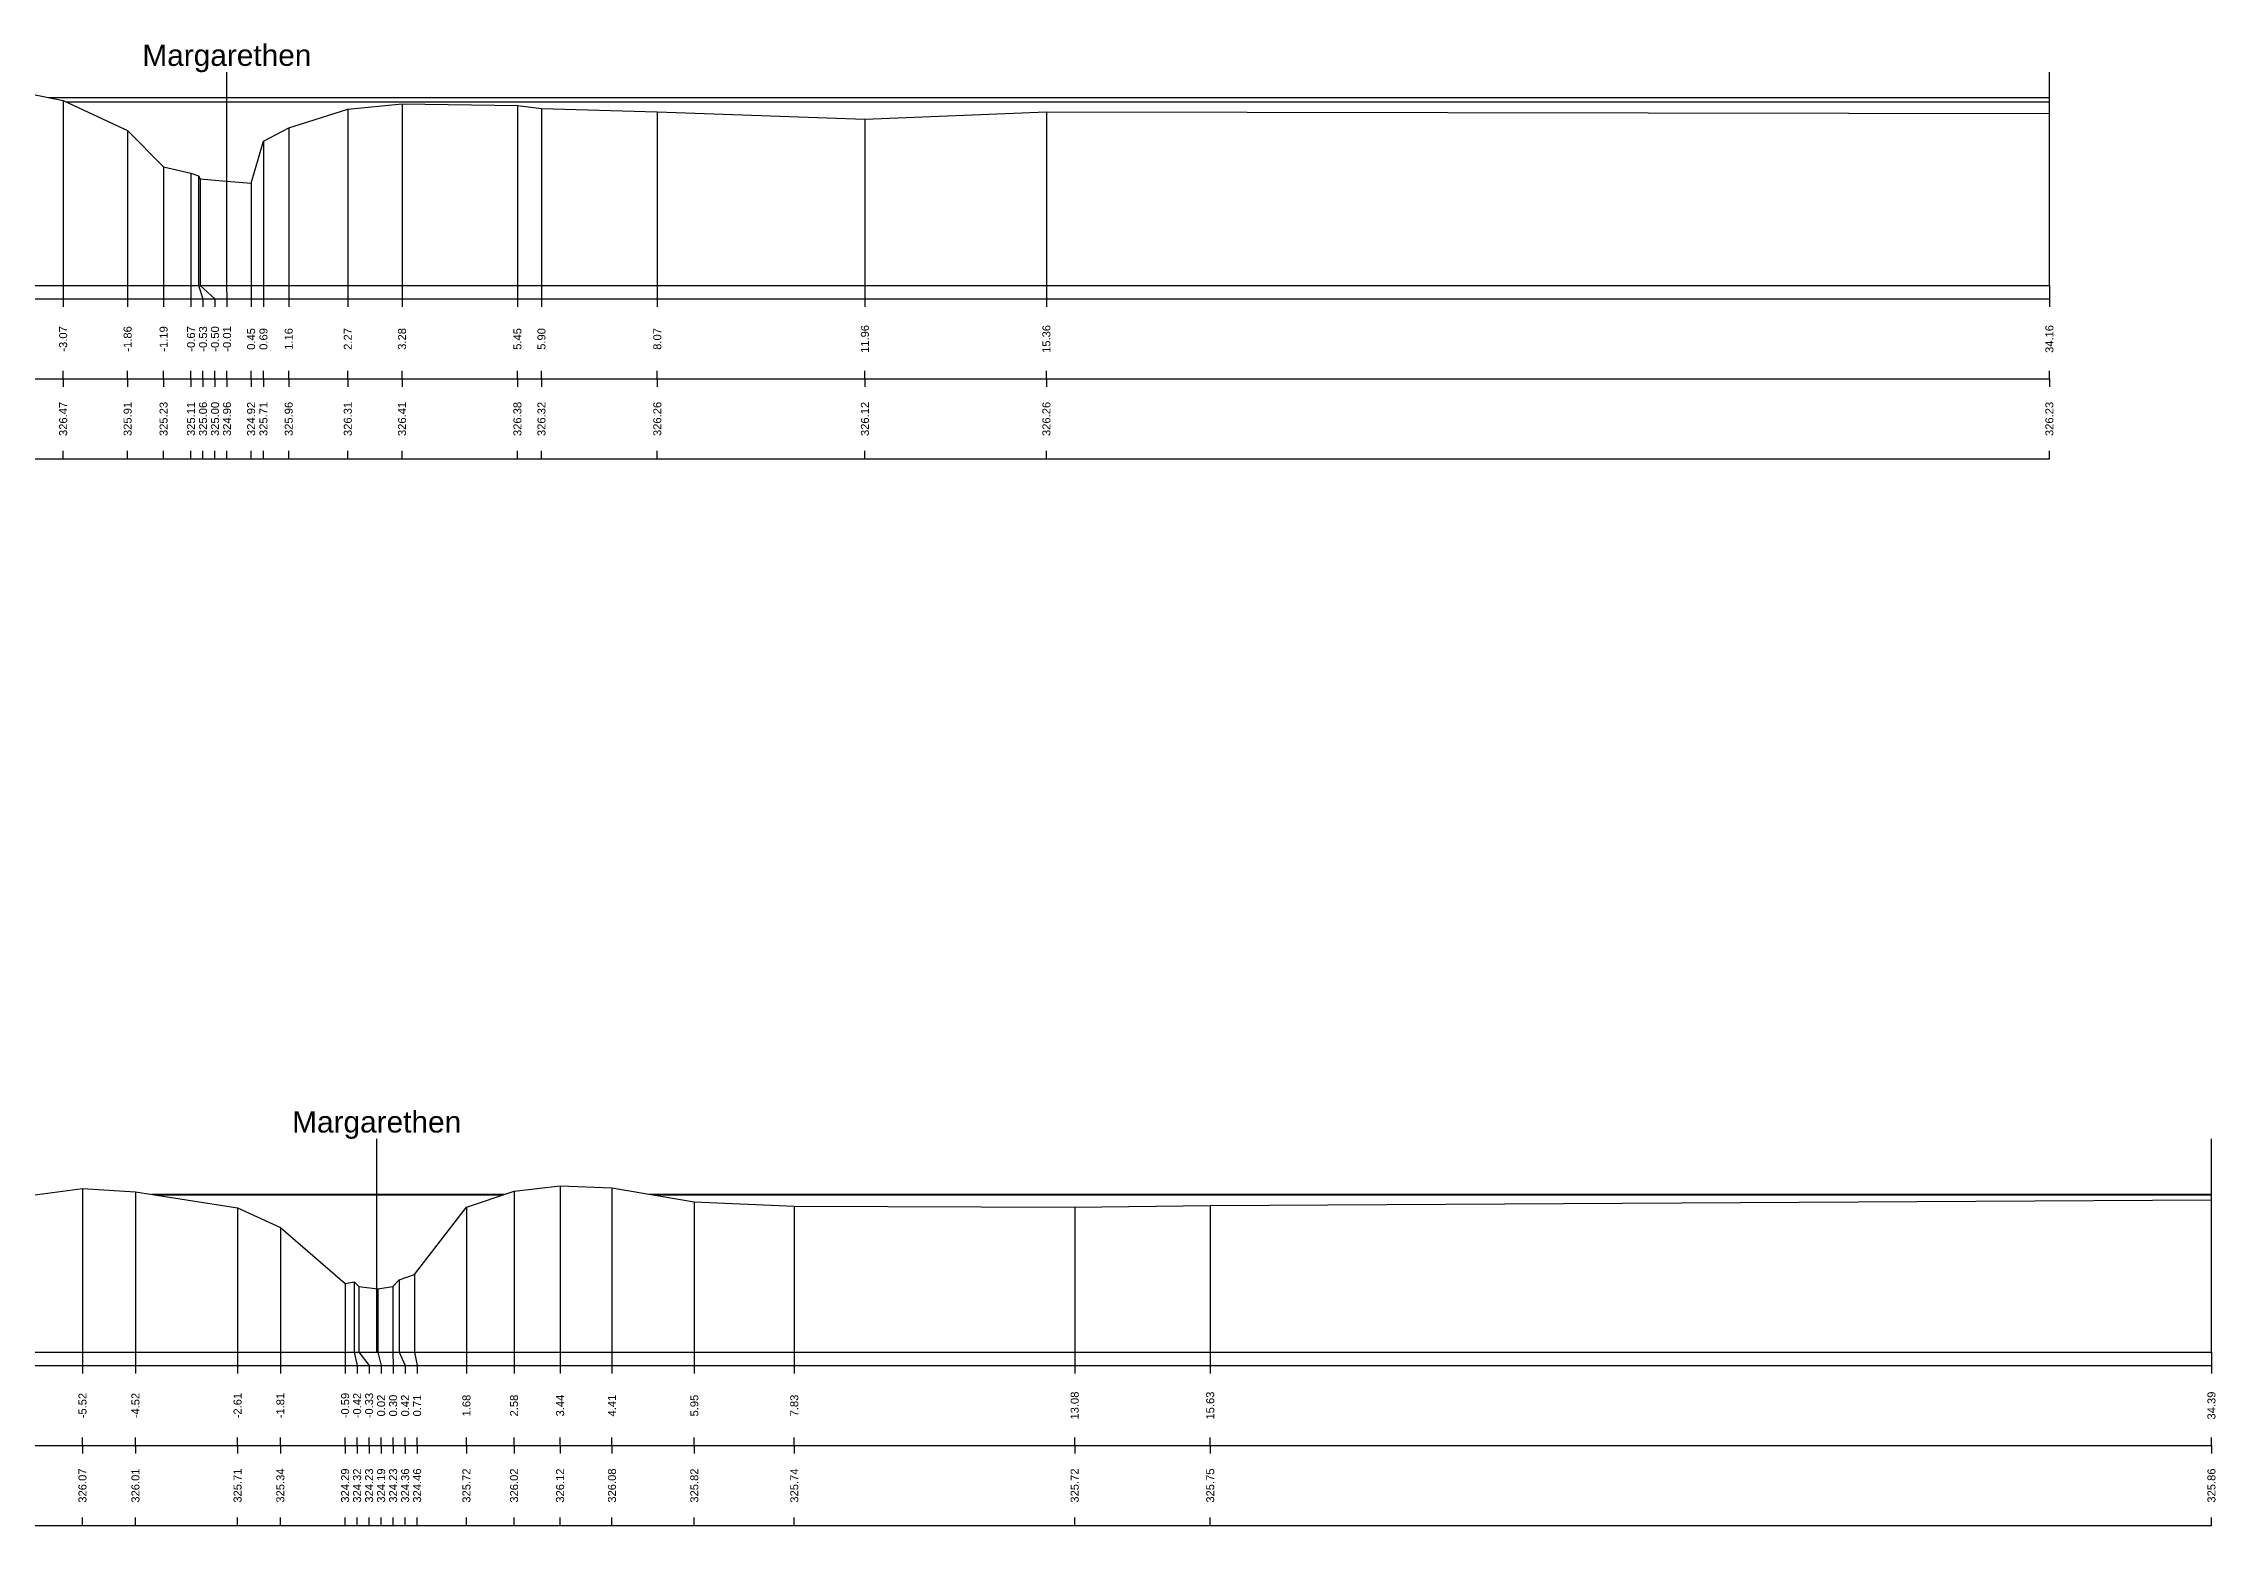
# Model space of a CAD drawing. Header units: millimetres. Extents: x -8 to 79, y -83 to 317.
# Drawn here: x 29.5 to 70.22, y -20.25 to 7.54 of the extents above; entities that cross this region are included whole.
import ezdxf
from ezdxf.enums import TextEntityAlignment as Align

# ---------------------------------------------------------------- set-up
doc = ezdxf.new("R2010")
doc.units = ezdxf.units.MM
doc.styles.get("Standard").update_dxf_attribs({"font": 'arial.ttf'})

msp = doc.modelspace()

# ---------------------------------------------------------------- linework, layer by layer
at = {"layer": 'axis', "color": 1}
for p, q in [((32.937, 3), (32.937, 7)), ((35.745, -17), (35.745, -13))]:
    msp.add_line(p, q, dxfattribs=at)
at = {"layer": 'band'}
for p, q in [((29.868, 2.75), (29.868, 2.6)), ((31.076, 2.75), (31.076, 2.6)), ((31.75, 2.75), (31.75, 2.6)), ((32.264, 2.75), (32.264, 2.6)), ((32.489, 2.75), (32.489, 2.6)), ((32.714, 2.75), (32.714, 2.6)), ((32.939, 2.75), (32.939, 2.6)), ((33.391, 2.75), (33.391, 2.6)), ((33.622, 2.75), (33.622, 2.6)), ((34.096, 2.75), (34.096, 2.6)), ((35.203, 2.75), (35.203, 2.6)), ((36.22, 2.75), (36.22, 2.6)), ((38.383, 2.75), (38.383, 2.6)), ((38.834, 2.75), (38.834, 2.6)), ((41.005, 2.75), (41.005, 2.6)), ((44.897, 2.75), (44.897, 2.6)), ((48.299, 2.75), (48.299, 2.6)), ((67.1, 2.75), (67.1, 2.6)), ((29.868, 1.25), (29.868, 1.4)), ((29.868, 1.25), (29.868, 1.1)), ((31.076, 1.25), (31.076, 1.4)), ((31.076, 1.25), (31.076, 1.1)), ((31.75, 1.25), (31.75, 1.4)), ((31.75, 1.25), (31.75, 1.1)), ((32.264, 1.25), (32.264, 1.4)), ((32.264, 1.25), (32.264, 1.1)), ((32.489, 1.25), (32.489, 1.4)), ((32.489, 1.25), (32.489, 1.1)), ((32.714, 1.25), (32.714, 1.4)), ((32.714, 1.25), (32.714, 1.1)), ((32.939, 1.25), (32.939, 1.4)), ((32.939, 1.25), (32.939, 1.1)), ((33.391, 1.25), (33.391, 1.4)), ((33.391, 1.25), (33.391, 1.1)), ((33.622, 1.25), (33.622, 1.4)), ((33.622, 1.25), (33.622, 1.1)), ((34.096, 1.25), (34.096, 1.4)), ((34.096, 1.25), (34.096, 1.1)), ((35.203, 1.25), (35.203, 1.4)), ((35.203, 1.25), (35.203, 1.1)), ((36.22, 1.25), (36.22, 1.4)), ((36.22, 1.25), (36.22, 1.1)), ((38.383, 1.25), (38.383, 1.4)), ((38.383, 1.25), (38.383, 1.1)), ((38.834, 1.25), (38.834, 1.4)), ((38.834, 1.25), (38.834, 1.1)), ((41.005, 1.25), (41.005, 1.4)), ((41.005, 1.25), (41.005, 1.1)), ((44.897, 1.25), (44.897, 1.4)), ((44.897, 1.25), (44.897, 1.1)), ((48.299, 1.25), (48.299, 1.4)), ((48.299, 1.25), (48.299, 1.1)), ((67.1, 1.25), (67.1, 1.4)), ((67.1, 1.25), (67.1, 1.1)), ((29.868, -0.25), (29.868, -0.1)), ((31.076, -0.25), (31.076, -0.1)), ((31.75, -0.25), (31.75, -0.1)), ((32.264, -0.25), (32.264, -0.1)), ((32.489, -0.25), (32.489, -0.1)), ((32.714, -0.25), (32.714, -0.1)), ((32.939, -0.25), (32.939, -0.1)), ((33.391, -0.25), (33.391, -0.1)), ((33.622, -0.25), (33.622, -0.1)), ((34.096, -0.25), (34.096, -0.1)), ((35.203, -0.25), (35.203, -0.1)), ((36.22, -0.25), (36.22, -0.1)), ((38.383, -0.25), (38.383, -0.1)), ((38.834, -0.25), (38.834, -0.1)), ((41.005, -0.25), (41.005, -0.1)), ((44.897, -0.25), (44.897, -0.1)), ((48.299, -0.25), (48.299, -0.1)), ((67.1, -0.25), (67.1, -0.1)), ((30.23, -17.25), (30.23, -17.4)), ((31.223, -17.25), (31.223, -17.4)), ((33.137, -17.25), (33.137, -17.4)), ((33.939, -17.25), (33.939, -17.4)), ((35.153, -17.25), (35.153, -17.4)), ((35.378, -17.25), (35.378, -17.4)), ((35.603, -17.25), (35.603, -17.4)), ((35.828, -17.25), (35.828, -17.4)), ((36.053, -17.25), (36.053, -17.4)), ((36.278, -17.25), (36.278, -17.4)), ((36.503, -17.25), (36.503, -17.4)), ((37.428, -17.25), (37.428, -17.4)), ((38.32, -17.25), (38.32, -17.4)), ((39.183, -17.25), (39.183, -17.4)), ((40.155, -17.25), (40.155, -17.4)), ((41.699, -17.25), (41.699, -17.4)), ((43.573, -17.25), (43.573, -17.4)), ((48.829, -17.25), (48.829, -17.4)), ((51.37, -17.25), (51.37, -17.4)), ((70.138, -17.25), (70.138, -17.4)), ((30.23, -18.75), (30.23, -18.6)), ((31.223, -18.75), (31.223, -18.6)), ((33.137, -18.75), (33.137, -18.6)), ((33.939, -18.75), (33.939, -18.6)), ((35.153, -18.75), (35.153, -18.6)), ((35.378, -18.75), (35.378, -18.6)), ((35.603, -18.75), (35.603, -18.6)), ((35.828, -18.75), (35.828, -18.6)), ((36.053, -18.75), (36.053, -18.6)), ((36.278, -18.75), (36.278, -18.6)), ((36.503, -18.75), (36.503, -18.6)), ((37.428, -18.75), (37.428, -18.6)), ((38.32, -18.75), (38.32, -18.6)), ((39.183, -18.75), (39.183, -18.6)), ((40.155, -18.75), (40.155, -18.6)), ((41.699, -18.75), (41.699, -18.6)), ((43.573, -18.75), (43.573, -18.6)), ((48.829, -18.75), (48.829, -18.6)), ((51.37, -18.75), (51.37, -18.6)), ((70.138, -18.75), (70.138, -18.6)), ((30.23, -18.75), (30.23, -18.9)), ((31.223, -18.75), (31.223, -18.9)), ((33.137, -18.75), (33.137, -18.9)), ((33.939, -18.75), (33.939, -18.9)), ((35.153, -18.75), (35.153, -18.9)), ((35.378, -18.75), (35.378, -18.9)), ((35.603, -18.75), (35.603, -18.9)), ((35.828, -18.75), (35.828, -18.9)), ((36.053, -18.75), (36.053, -18.9)), ((36.278, -18.75), (36.278, -18.9)), ((36.503, -18.75), (36.503, -18.9)), ((37.428, -18.75), (37.428, -18.9)), ((38.32, -18.75), (38.32, -18.9)), ((39.183, -18.75), (39.183, -18.9)), ((40.155, -18.75), (40.155, -18.9)), ((41.699, -18.75), (41.699, -18.9)), ((43.573, -18.75), (43.573, -18.9)), ((48.829, -18.75), (48.829, -18.9)), ((51.37, -18.75), (51.37, -18.9)), ((70.138, -18.75), (70.138, -18.9)), ((30.23, -20.25), (30.23, -20.1)), ((31.223, -20.25), (31.223, -20.1)), ((33.137, -20.25), (33.137, -20.1)), ((33.939, -20.25), (33.939, -20.1)), ((35.153, -20.25), (35.153, -20.1)), ((35.378, -20.25), (35.378, -20.1)), ((35.603, -20.25), (35.603, -20.1)), ((35.828, -20.25), (35.828, -20.1)), ((36.053, -20.25), (36.053, -20.1)), ((36.278, -20.25), (36.278, -20.1)), ((36.503, -20.25), (36.503, -20.1)), ((37.428, -20.25), (37.428, -20.1)), ((38.32, -20.25), (38.32, -20.1)), ((39.183, -20.25), (39.183, -20.1)), ((40.155, -20.25), (40.155, -20.1)), ((41.699, -20.25), (41.699, -20.1)), ((43.573, -20.25), (43.573, -20.1)), ((48.829, -20.25), (48.829, -20.1)), ((51.37, -20.25), (51.37, -20.1)), ((70.138, -20.25), (70.138, -20.1))]:
    msp.add_line(p, q, dxfattribs=at)
at = {"layer": 'frame'}
for p, q in [((67.1, 3), (67.1, 7)), ((0, 3), (67.1, 3)), ((-7.5, 2.75), (67.1, 2.75)), ((-7.5, 1.25), (67.1, 1.25)), ((-7.5, -0.25), (67.1, -0.25)), ((70.138, -17), (70.138, -13)), ((0, -17), (70.138, -17)), ((-7.5, -17.25), (70.138, -17.25)), ((-7.5, -18.75), (70.138, -18.75)), ((-7.5, -20.25), (70.138, -20.25))]:
    msp.add_line(p, q, dxfattribs=at)
at = {"layer": 'HQ100', "color": 3}
for p, q in [((29.592, 6.526), (67.1, 6.526)), ((31.533, -14.039), (38.146, -14.039)), ((40.859, -14.039), (70.138, -14.039))]:
    msp.add_line(p, q, dxfattribs=at)
at = {"layer": 'HQ30', "color": 2}
for p, q in [((29.917, 6.447), (67.1, 6.447)), ((31.608, -14.05), (38.111, -14.05)), ((40.929, -14.05), (70.138, -14.05))]:
    msp.add_line(p, q, dxfattribs=at)
at = {"layer": 'marker', "color": 253}
for p, q in [((29.868, 6.47), (29.868, 3)), ((35.203, 6.31), (35.203, 3)), ((36.22, 6.41), (36.22, 3)), ((38.383, 6.38), (38.383, 3)), ((38.834, 6.32), (38.834, 3)), ((41.005, 6.26), (41.005, 3)), ((44.897, 6.12), (44.897, 3)), ((48.299, 6.26), (48.299, 3)), ((31.076, 5.91), (31.076, 3)), ((33.622, 5.71), (33.622, 3)), ((34.096, 5.96), (34.096, 3)), ((31.75, 5.23), (31.75, 3)), ((32.264, 5.11), (32.264, 3)), ((32.405, 5.06), (32.405, 3)), ((32.435, 5), (32.435, 3)), ((32.928, 4.96), (32.928, 3)), ((33.391, 4.92), (33.391, 3)), ((29.868, 3), (29.868, 2.75)), ((31.076, 3), (31.076, 2.75)), ((31.75, 3), (31.75, 2.75)), ((32.264, 3), (32.264, 2.75)), ((32.405, 3), (32.489, 2.75)), ((32.435, 3), (32.714, 2.75)), ((32.928, 3), (32.939, 2.75)), ((33.391, 3), (33.391, 2.75)), ((33.622, 3), (33.622, 2.75)), ((34.096, 3), (34.096, 2.75)), ((35.203, 3), (35.203, 2.75)), ((36.22, 3), (36.22, 2.75)), ((38.383, 3), (38.383, 2.75)), ((38.834, 3), (38.834, 2.75)), ((41.005, 3), (41.005, 2.75)), ((44.897, 3), (44.897, 2.75)), ((48.299, 3), (48.299, 2.75)), ((67.1, 3), (67.1, 2.75)), ((30.23, -13.93), (30.23, -17)), ((31.223, -13.99), (31.223, -17)), ((38.32, -13.98), (38.32, -17)), ((39.183, -13.88), (39.183, -17)), ((40.155, -13.92), (40.155, -17)), ((41.699, -14.18), (41.699, -17)), ((51.37, -14.25), (51.37, -17)), ((33.137, -14.29), (33.137, -17)), ((37.428, -14.28), (37.428, -17)), ((43.573, -14.26), (43.573, -17)), ((48.829, -14.28), (48.829, -17)), ((33.939, -14.66), (33.939, -17)), ((35.153, -15.71), (35.153, -17)), ((35.323, -15.68), (35.323, -17)), ((35.413, -15.77), (35.413, -17)), ((35.764, -15.81), (35.764, -17)), ((36.045, -15.77), (36.045, -17)), ((36.165, -15.64), (36.165, -17)), ((36.456, -15.54), (36.456, -17)), ((30.23, -17), (30.23, -17.25)), ((31.223, -17), (31.223, -17.25)), ((33.137, -17), (33.137, -17.25)), ((33.939, -17), (33.939, -17.25)), ((35.153, -17), (35.153, -17.25)), ((35.323, -17), (35.378, -17.25)), ((35.413, -17), (35.603, -17.25)), ((35.764, -17), (35.828, -17.25)), ((36.045, -17), (36.053, -17.25)), ((36.165, -17), (36.278, -17.25)), ((36.456, -17), (36.503, -17.25)), ((37.428, -17), (37.428, -17.25)), ((38.32, -17), (38.32, -17.25)), ((39.183, -17), (39.183, -17.25)), ((40.155, -17), (40.155, -17.25)), ((41.699, -17), (41.699, -17.25)), ((43.573, -17), (43.573, -17.25)), ((48.829, -17), (48.829, -17.25)), ((51.37, -17), (51.37, -17.25)), ((70.138, -17), (70.138, -17.25))]:
    msp.add_line(p, q, dxfattribs=at)
at = {"layer": 'profile'}
for points in [[(0, 6.35), (20.618, 6.25), (23.599, 6.34), (27.121, 6.54), (27.865, 6.51), (28.591, 6.73), (29.868, 6.47), (31.076, 5.91), (31.75, 5.23), (32.264, 5.11), (32.405, 5.06), (32.435, 5), (32.928, 4.96), (33.391, 4.92), (33.622, 5.71), (34.096, 5.96), (35.203, 6.31), (36.22, 6.41), (38.383, 6.38), (38.834, 6.32), (41.005, 6.26), (44.897, 6.12), (48.299, 6.26), (67.1, 6.23)], [(0, -13.93), (21.186, -14.12), (28.255, -14.19), (30.23, -13.93), (31.223, -13.99), (33.137, -14.29), (33.939, -14.66), (35.153, -15.71), (35.323, -15.68), (35.413, -15.77), (35.764, -15.81), (36.045, -15.77), (36.165, -15.64), (36.456, -15.54), (37.428, -14.28), (38.32, -13.98), (39.183, -13.88), (40.155, -13.92), (41.699, -14.18), (43.573, -14.26), (48.829, -14.28), (51.37, -14.25), (70.138, -14.14)]]:
    msp.add_lwpolyline(points, dxfattribs=at)

# ---------------------------------------------------------------- texts
at = {"color": 1}
for p in [(32.937, 7), (35.745, -13)]:
    msp.add_text('Margarethen', height=0.4, dxfattribs=at).set_placement(p, align=Align.BOTTOM_CENTER)
for s, p in [('-3.07', (29.868, 2)), ('-1.86', (31.076, 2)), ('-1.19', (31.75, 2)), ('-0.67', (32.264, 2)), ('-0.53', (32.489, 2)), ('-0.50', (32.714, 2)), ('-0.01', (32.939, 2)), ('0.45', (33.391, 2)), ('0.69', (33.622, 2)), ('1.16', (34.096, 2)), ('2.27', (35.203, 2)), ('3.28', (36.22, 2)), ('5.45', (38.383, 2)), ('5.90', (38.834, 2)), ('8.07', (41.005, 2)), ('11.96', (44.897, 2)), ('15.36', (48.299, 2)), ('34.16', (67.1, 2)), ('326.47', (29.868, 0.5)), ('325.91', (31.076, 0.5)), ('325.23', (31.75, 0.5)), ('325.11', (32.264, 0.5)), ('325.06', (32.489, 0.5)), ('325.00', (32.714, 0.5)), ('324.96', (32.939, 0.5)), ('324.92', (33.391, 0.5)), ('325.71', (33.622, 0.5)), ('325.96', (34.096, 0.5)), ('326.31', (35.203, 0.5)), ('326.41', (36.22, 0.5)), ('326.38', (38.383, 0.5)), ('326.32', (38.834, 0.5)), ('326.26', (41.005, 0.5)), ('326.12', (44.897, 0.5)), ('326.26', (48.299, 0.5)), ('326.23', (67.1, 0.5)), ('-5.52', (30.23, -18)), ('-4.52', (31.223, -18)), ('-2.61', (33.137, -18)), ('-1.81', (33.939, -18)), ('-0.59', (35.153, -18)), ('-0.42', (35.378, -18)), ('-0.33', (35.603, -18)), ('0.02', (35.828, -18)), ('0.30', (36.053, -18)), ('0.42', (36.278, -18)), ('0.71', (36.503, -18)), ('1.68', (37.428, -18)), ('2.58', (38.32, -18)), ('3.44', (39.183, -18)), ('4.41', (40.155, -18)), ('5.95', (41.699, -18)), ('7.83', (43.573, -18)), ('13.08', (48.829, -18)), ('15.63', (51.37, -18)), ('34.39', (70.138, -18)), ('326.07', (30.23, -19.5)), ('326.01', (31.223, -19.5)), ('325.71', (33.137, -19.5)), ('325.34', (33.939, -19.5)), ('324.29', (35.153, -19.5)), ('324.32', (35.378, -19.5)), ('324.23', (35.603, -19.5)), ('324.19', (35.828, -19.5)), ('324.23', (36.053, -19.5)), ('324.36', (36.278, -19.5)), ('324.46', (36.503, -19.5)), ('325.72', (37.428, -19.5)), ('326.02', (38.32, -19.5)), ('326.12', (39.183, -19.5)), ('326.08', (40.155, -19.5)), ('325.82', (41.699, -19.5)), ('325.74', (43.573, -19.5)), ('325.72', (48.829, -19.5)), ('325.75', (51.37, -19.5)), ('325.86', (70.138, -19.5))]:
    msp.add_text(s, height=0.15, rotation=90).set_placement(p, align=Align.MIDDLE)

doc.saveas('drawing.dxf')
